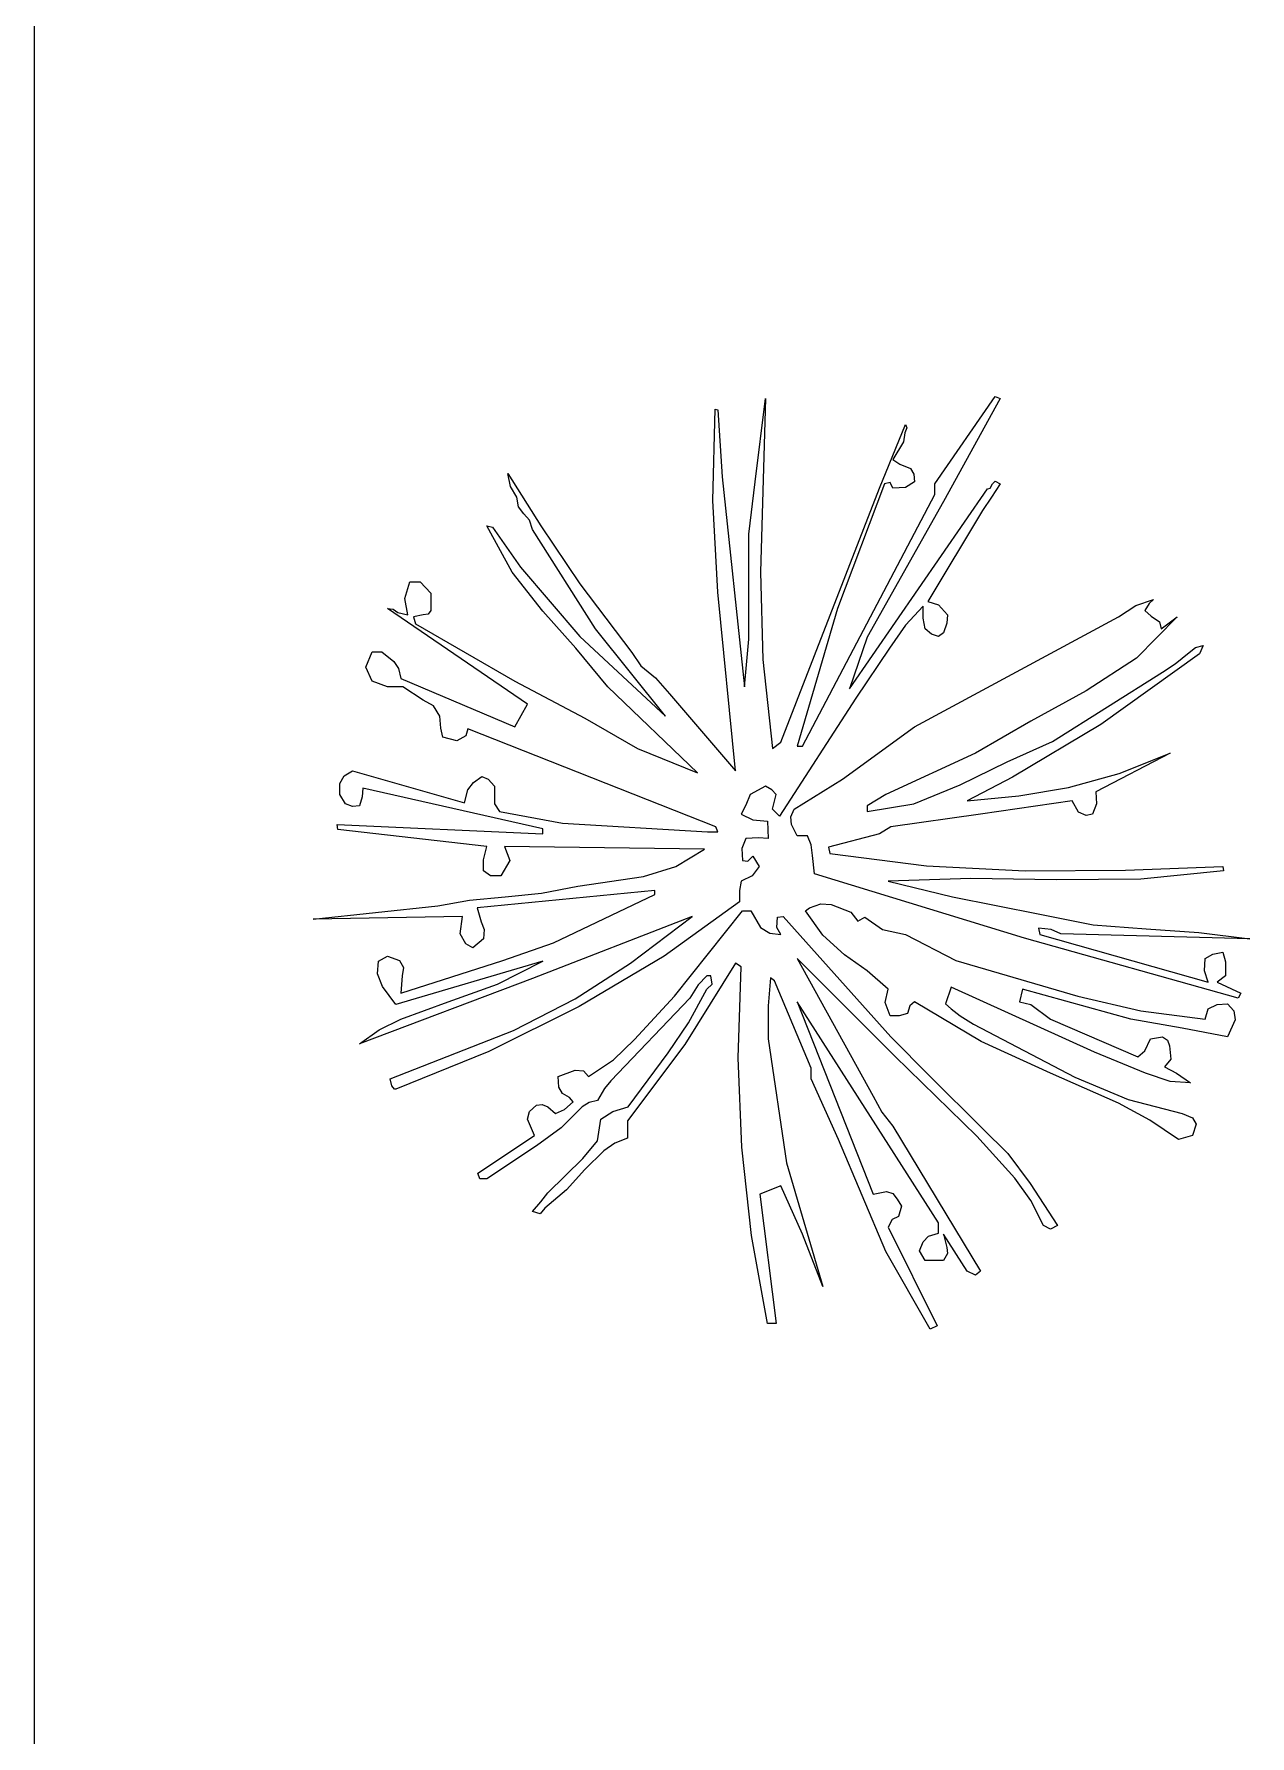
# Model space of a CAD drawing. Header units: millimetres. Extents: x -4017 to 59953, y -688 to 66564.
# Drawn here: x 3840 to 5429, y 23328 to 25553 of the extents above; entities that cross this region are included whole.
import ezdxf

# ---------------------------------------------------------------- set-up
doc = ezdxf.new("R2010")
doc.units = ezdxf.units.MM
doc.layers.add('www.cad-blocks.net', color=7, linetype='Continuous')

# ---------------------------------------------------------------- blocks, each defined once
blk = doc.blocks.new('A$C516926BB')
blk.add_line((6.2986, 38.5194), (6.2986, 0))
blk = doc.blocks.new('A$C54CD2D5E')
at = {"linetype": 'Continuous'}
for points in [[(0.1061, 0.3138), (0.1025, 0.3183), (0.1006, 0.3275), (0.2616, 0.3906), (0.3421, 0.4318), (0.4144, 0.4784), (0.4949, 0.5397), (0.2863, 0.4583), (0.0604, 0.3732), (0.086, 0.3915), (0.1143, 0.4053), (0.1765, 0.4281), (0.2406, 0.451), (0.3, 0.4812), (0.1079, 0.4245), (0.0905, 0.4482), (0.0841, 0.4647), (0.0851, 0.4812), (0.0969, 0.4876), (0.1125, 0.4821), (0.118, 0.4729), (0.1162, 0.462), (0.1143, 0.4391), (0.2479, 0.4821), (0.3137, 0.505), (0.4464, 0.5681), (0.4464, 0.5736), (0.2141, 0.5507), (0.2195, 0.5324), (0.2232, 0.5224), (0.2223, 0.5104), (0.2085, 0.4986), (0.1994, 0.504), (0.1921, 0.5169), (0.1948, 0.5397), (0, 0.5361), (0.1628, 0.5534), (0.204, 0.5608), (0.2506, 0.5653), (0.2982, 0.5699), (0.3458, 0.5791), (0.4317, 0.5919), (0.4738, 0.6047), (0.5113, 0.6276), (0.2497, 0.6312), (0.257, 0.6129), (0.2451, 0.5928), (0.2314, 0.5928), (0.2223, 0.5992), (0.2223, 0.6138), (0.2268, 0.6312), (0.032, 0.6531), (0.0311, 0.6596), (0.3, 0.6477), (0.3, 0.6541), (0.0649, 0.7071), (0.064, 0.6961), (0.0604, 0.6843), (0.0512, 0.6834), (0.042, 0.687), (0.0347, 0.6989), (0.0347, 0.7135), (0.0402, 0.7236), (0.0512, 0.73), (0.1976, 0.6879), (0.2021, 0.7053), (0.2094, 0.7145), (0.2204, 0.7227), (0.2287, 0.719), (0.2369, 0.7099), (0.2369, 0.687), (0.2433, 0.6769), (0.3257, 0.6614), (0.515, 0.6504), (0.5287, 0.6504), (0.526, 0.6568), (0.2021, 0.7849), (0.1994, 0.7757), (0.1875, 0.7693), (0.1692, 0.7739), (0.1665, 0.7858), (0.1656, 0.8014), (0.1573, 0.8151), (0.1436, 0.8224), (0.1171, 0.8398), (0.0969, 0.8398), (0.0768, 0.8471), (0.0686, 0.8654), (0.0768, 0.8855), (0.0896, 0.8855), (0.1052, 0.8727), (0.1116, 0.8635), (0.1143, 0.8508), (0.2634, 0.7876), (0.2799, 0.8169), (0.0969, 0.9422), (0.1043, 0.9413), (0.1107, 0.9367), (0.1235, 0.934), (0.1198, 0.955), (0.1262, 0.977), (0.1399, 0.977), (0.1536, 0.9624), (0.1536, 0.9395), (0.15, 0.9349), (0.1436, 0.934), (0.1308, 0.9312), (0.1335, 0.9221), (0.2634, 0.8471), (0.3549, 0.7986), (0.4235, 0.7593), (0.5022, 0.7272), (0.3851, 0.8398), (0.343, 0.8901), (0.3, 0.9386), (0.2598, 0.9898), (0.2268, 1.0502), (0.2342, 1.0483), (0.2708, 0.9962), (0.3485, 0.9056), (0.4601, 0.8014), (0.3686, 0.9157), (0.2863, 1.0456), (0.2826, 1.0575), (0.2753, 1.0657), (0.268, 1.0749), (0.2662, 1.0877), (0.2579, 1.1014), (0.2543, 1.1188), (0.2973, 1.0502), (0.3485, 0.9742), (0.4052, 0.8992), (0.4162, 0.8846), (0.4281, 0.8672), (0.4473, 0.8517), (0.4656, 0.8306), (0.5516, 0.73), (0.5287, 0.9633), (0.5223, 1.0831), (0.5251, 1.2029), (0.5287, 1.202), (0.5342, 1.1142), (0.5635, 0.8398), (0.569, 0.902), (0.569, 0.9697), (0.569, 1.0392), (0.5772, 1.1078), (0.5909, 1.2167), (0.5845, 0.9898), (0.5873, 0.8754), (0.6001, 0.7593), (0.611, 0.7675), (0.74, 1.0995), (0.7739, 1.1828), (0.7757, 1.1782), (0.773, 1.1718), (0.7711, 1.1599), (0.7574, 1.1371), (0.7665, 1.1307), (0.7803, 1.1252), (0.7848, 1.1178), (0.7858, 1.1078), (0.7739, 1.1005), (0.7574, 1.0995), (0.7537, 1.1069), (0.7464, 1.1051), (0.6852, 0.9422), (0.6321, 0.762), (0.6394, 0.762), (0.8123, 1.0913), (0.8123, 1.1051), (0.891, 1.2194), (0.8974, 1.2167), (0.8233, 1.0822), (0.7236, 0.9047), (0.7007, 0.837), (0.8809, 1.0986), (0.8846, 1.0995), (0.8873, 1.1051), (0.891, 1.1087), (0.8974, 1.1051), (0.8864, 1.0877), (0.8745, 1.0703), (0.8032, 0.9514), (0.8169, 0.9468), (0.8288, 0.934), (0.8279, 0.923), (0.8233, 0.9102), (0.8169, 0.9056), (0.8077, 0.9084), (0.7995, 0.9157), (0.7968, 0.9294), (0.7968, 0.945), (0.7739, 0.9203), (0.7528, 0.8901), (0.7089, 0.8251), (0.6092, 0.6705), (0.6001, 0.6797), (0.6047, 0.6989), (0.5991, 0.7053), (0.5909, 0.7099), (0.5708, 0.6989), (0.5653, 0.6852), (0.5589, 0.6733), (0.5745, 0.666), (0.5937, 0.6641), (0.5946, 0.6413), (0.5818, 0.6422), (0.5653, 0.6413), (0.5598, 0.6285), (0.5607, 0.6129), (0.568, 0.612), (0.5745, 0.6184), (0.5827, 0.6047), (0.5736, 0.5928), (0.5589, 0.5855), (0.5571, 0.5736), (0.5571, 0.5589), (0.4583, 0.4876), (0.3476, 0.4217), (0.2296, 0.3632), (0.1079, 0.3138), (0.1061, 0.3138)], [(1.2084, 0.4327), (0.9294, 0.5114), (0.6549, 0.5955), (0.6522, 0.6193), (0.6504, 0.633), (0.6458, 0.6449), (0.6321, 0.6449), (0.6248, 0.6596), (0.6238, 0.6696), (0.6284, 0.6797), (0.6916, 0.719), (0.7858, 0.7876), (1.052, 0.9312), (1.0748, 0.9459), (1.0977, 0.9541), (1.0922, 0.9486), (1.0867, 0.9395), (1.0949, 0.9321), (1.1059, 0.9248), (1.1078, 0.9157), (1.1288, 0.9312), (1.0758, 0.8773), (1.0099, 0.8343), (0.9376, 0.795), (0.8653, 0.7529), (0.7483, 0.6989), (0.7236, 0.6843), (0.7236, 0.6769), (0.7848, 0.687), (0.8452, 0.7117), (0.9065, 0.7419), (0.966, 0.7684), (1.1096, 0.859), (1.126, 0.8699), (1.1443, 0.8846), (1.1526, 0.891), (1.1627, 0.8937), (1.1581, 0.8828), (1.0291, 0.7904), (0.9138, 0.7218), (0.8544, 0.6907), (0.9221, 0.6971), (0.987, 0.708), (1.0529, 0.7263), (1.1196, 0.7529), (1.0227, 0.7025), (1.0236, 0.687), (1.0181, 0.6733), (1.0099, 0.6714), (0.9998, 0.676), (0.9916, 0.6907), (0.8717, 0.6733), (0.7547, 0.6568), (0.74, 0.6477), (0.6732, 0.6303), (0.6751, 0.622), (0.8013, 0.6056), (0.9303, 0.5992), (1.0611, 0.6001), (1.1883, 0.6047), (1.1892, 0.5992), (1.0812, 0.5882), (0.9706, 0.5873), (0.859, 0.5891), (0.751, 0.5855), (0.8352, 0.5653), (0.9495, 0.5425), (1.019, 0.5287), (1.0885, 0.5233), (1.1571, 0.5187), (1.2239, 0.5104), (0.9769, 0.5169), (0.9642, 0.5224), (0.9477, 0.5242), (0.9495, 0.516), (1.1691, 0.4537), (1.1645, 0.4684), (1.1654, 0.4848), (1.1754, 0.4903), (1.1883, 0.4931), (1.1919, 0.4803), (1.1919, 0.462), (1.1809, 0.4537), (1.212, 0.4391), (1.2084, 0.4327)], [(1.1306, 0.2479), (1.0931, 0.2735), (1.052, 0.2955), (0.9632, 0.3348), (0.8727, 0.376), (0.7858, 0.4281), (0.7794, 0.4226), (0.7766, 0.4126), (0.7656, 0.4098), (0.7537, 0.4098), (0.7474, 0.4272), (0.751, 0.4446), (0.7236, 0.4684), (0.6943, 0.4894), (0.6659, 0.515), (0.6431, 0.5471), (0.6485, 0.5507), (0.6632, 0.5562), (0.6769, 0.5553), (0.7025, 0.5452), (0.7117, 0.5333), (0.7208, 0.5388), (0.7437, 0.5224), (0.7739, 0.516), (0.8397, 0.4821), (0.9989, 0.4355), (1.0812, 0.4162), (1.1654, 0.4053), (1.1691, 0.419), (1.1809, 0.4245), (1.1947, 0.4254), (1.2029, 0.4162), (1.2047, 0.4044), (1.1947, 0.3824), (1.1352, 0.3934), (1.0684, 0.4053), (0.9266, 0.4446), (0.923, 0.4281), (0.9376, 0.4245), (0.9632, 0.4053), (1.0776, 0.3559), (1.0867, 0.3641), (1.094, 0.3797), (1.1096, 0.3824), (1.116, 0.3778), (1.1187, 0.3705), (1.1206, 0.3531), (1.1123, 0.343), (1.1279, 0.3348), (1.1462, 0.322), (1.1196, 0.3239), (1.0876, 0.3348), (1.0209, 0.3623), (0.8333, 0.4473), (0.826, 0.4254), (0.8333, 0.419), (0.8452, 0.4098), (0.8626, 0.3988), (0.9953, 0.3293), (1.0648, 0.3001), (1.1352, 0.2818), (1.1489, 0.2763), (1.1535, 0.2681), (1.1489, 0.2534), (1.1306, 0.2479)], [(0.8059, 0), (0.7483, 0.1016), (0.6861, 0.2479), (0.6504, 0.3275), (0.6504, 0.3412), (0.6028, 0.4556), (0.5973, 0.4592), (0.5946, 0.4226), (0.5946, 0.3797), (0.6184, 0.2177), (0.6659, 0.0558), (0.6394, 0.1244), (0.611, 0.1875), (0.5836, 0.1766), (0.6047, 0.0073), (0.5937, 0.0073), (0.5726, 0.1226), (0.5598, 0.2379), (0.5552, 0.3549), (0.5589, 0.4739), (0.5516, 0.4784), (0.4857, 0.3723), (0.4107, 0.2726), (0.4107, 0.2497), (0.3942, 0.2433), (0.3796, 0.2333), (0.3549, 0.2086), (0.3311, 0.1821), (0.3028, 0.1583), (0.2964, 0.1509), (0.2863, 0.1537), (0.2973, 0.1665), (0.3064, 0.1784), (0.3522, 0.2232), (0.3714, 0.2461), (0.3759, 0.2744), (0.3915, 0.2845), (0.4116, 0.2909), (0.4638, 0.3613), (0.4903, 0.4007), (0.5141, 0.4446), (0.5214, 0.451), (0.5196, 0.462), (0.5141, 0.462), (0.5031, 0.4501), (0.4921, 0.4327), (0.3888, 0.3248), (0.3805, 0.3147), (0.3714, 0.2991), (0.3604, 0.2964), (0.3513, 0.2909), (0.3238, 0.2634), (0.2918, 0.2397), (0.2268, 0.1967), (0.2177, 0.1967), (0.215, 0.204), (0.289, 0.2534), (0.2799, 0.2744), (0.2826, 0.2845), (0.2918, 0.2928), (0.2991, 0.2937), (0.3064, 0.2909), (0.3165, 0.2818), (0.3284, 0.2872), (0.3394, 0.2973), (0.3348, 0.3028), (0.3257, 0.3083), (0.321, 0.3165), (0.3201, 0.3302), (0.3421, 0.3385), (0.3531, 0.3376), (0.3595, 0.3302), (0.3924, 0.3522), (0.4199, 0.3787), (0.472, 0.4355), (0.5607, 0.5471), (0.5717, 0.5471), (0.5845, 0.5251), (0.5964, 0.5178), (0.611, 0.516), (0.6056, 0.5251), (0.6065, 0.5388), (0.6138, 0.5397), (0.7547, 0.3824), (0.8059, 0.3302), (0.8745, 0.2625), (0.9074, 0.2296), (0.9367, 0.1903), (0.9724, 0.1354), (0.9632, 0.1308), (0.9541, 0.1354), (0.9376, 0.1683), (0.9166, 0.1976), (0.8672, 0.2525), (0.7601, 0.3568), (0.6321, 0.4848), (0.7318, 0.3046), (0.7428, 0.2836), (0.7574, 0.2653), (0.8717, 0.0759), (0.8653, 0.0705), (0.8544, 0.0759), (0.8233, 0.1244), (0.8279, 0.107), (0.8288, 0.0988), (0.8233, 0.0897), (0.7995, 0.0897), (0.7922, 0.1025), (0.7968, 0.1144), (0.8041, 0.1217), (0.8169, 0.1254), (0.8169, 0.1391), (0.6321, 0.4281), (0.7318, 0.1766), (0.7492, 0.1802), (0.7574, 0.1775), (0.7629, 0.1702), (0.7684, 0.161), (0.7647, 0.1473), (0.7565, 0.1436), (0.751, 0.1336), (0.815, 0.0046), (0.8059, 0)]]:
    blk.add_lwpolyline(points, dxfattribs=at)

msp = doc.modelspace()

# ---------------------------------------------------------------- block references
at = {"xscale": 1000, "yscale": 1000, "zscale": 1000}
msp.add_blockref('A$C54CD2D5E', (4204.7, 23859.6), dxfattribs=at)
at = {"layer": 'www.cad-blocks.net', "color": 155, "true_color": 0x546d8e, "xscale": 1000, "yscale": 1000, "zscale": 1000}
msp.add_blockref('A$C516926BB', (-2458.7, 9375.6), dxfattribs=at)

doc.saveas('drawing.dxf')
